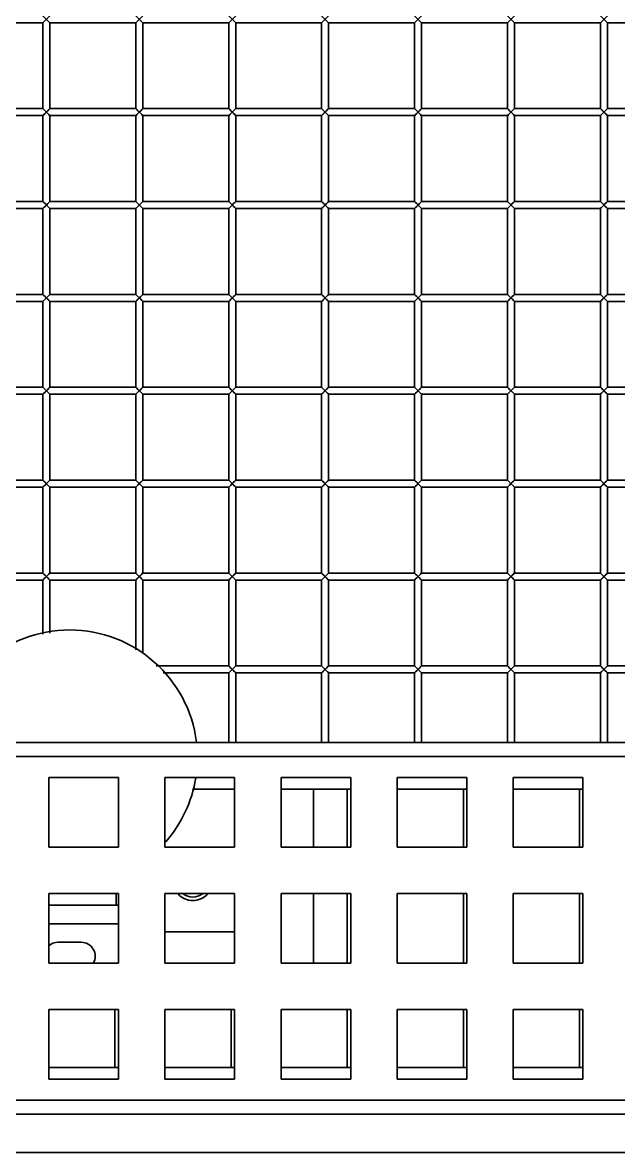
# Model space of a CAD drawing. Header units: millimetres. Extents: x 32496 to 166256, y 3504 to 23939.
# Drawn here: x 47282.4 to 47538.9, y 15283.3 to 15769.9 of the extents above; entities that cross this region are included whole.
import ezdxf

# ---------------------------------------------------------------- set-up
doc = ezdxf.new("R2010")
doc.units = ezdxf.units.MM
doc.layers.get('0').update_dxf_attribs({"lineweight": 35})

msp = doc.modelspace()

# ---------------------------------------------------------------- linework, layer by layer
at = {"linetype": 'Continuous'}
for p, q in [((47254.14, 15769.849), (47291.14, 15769.849)), ((47291.14, 15772.849), (47294.14, 15769.849)), ((47291.14, 15769.849), (47294.14, 15772.849)), ((47291.14, 15769.849), (47291.14, 15732.849)), ((47294.14, 15769.849), (47331.14, 15769.849)), ((47294.14, 15769.849), (47294.14, 15732.849)), ((47331.14, 15772.849), (47334.14, 15769.849)), ((47331.14, 15769.849), (47334.14, 15772.849)), ((47331.14, 15769.849), (47331.14, 15732.849)), ((47334.14, 15769.849), (47371.14, 15769.849)), ((47334.14, 15769.849), (47334.14, 15732.849)), ((47371.14, 15772.849), (47374.14, 15769.849)), ((47371.14, 15769.849), (47374.14, 15772.849)), ((47371.14, 15769.849), (47371.14, 15732.849)), ((47374.14, 15769.849), (47411.14, 15769.849)), ((47374.14, 15769.849), (47374.14, 15732.849)), ((47411.14, 15772.849), (47414.14, 15769.849)), ((47411.14, 15769.849), (47414.14, 15772.849)), ((47411.14, 15769.849), (47411.14, 15732.849)), ((47414.14, 15769.849), (47451.14, 15769.849)), ((47414.14, 15769.849), (47414.14, 15732.849)), ((47451.14, 15772.849), (47454.14, 15769.849)), ((47451.14, 15769.849), (47454.14, 15772.849)), ((47451.14, 15769.849), (47451.14, 15732.849)), ((47454.14, 15769.849), (47491.14, 15769.849)), ((47454.14, 15769.849), (47454.14, 15732.849)), ((47491.14, 15772.849), (47494.14, 15769.849)), ((47491.14, 15769.849), (47494.14, 15772.849)), ((47491.14, 15769.849), (47491.14, 15732.849)), ((47494.14, 15769.849), (47531.14, 15769.849)), ((47494.14, 15769.849), (47494.14, 15732.849)), ((47531.14, 15772.849), (47534.14, 15769.849)), ((47531.14, 15769.849), (47534.14, 15772.849)), ((47531.14, 15769.849), (47531.14, 15732.849)), ((47534.14, 15769.849), (47571.14, 15769.849)), ((47534.14, 15769.849), (47534.14, 15732.849)), ((47254.14, 15732.849), (47291.14, 15732.849)), ((47291.14, 15732.849), (47294.14, 15729.849)), ((47291.14, 15729.849), (47294.14, 15732.849)), ((47294.14, 15732.849), (47331.14, 15732.849)), ((47331.14, 15732.849), (47334.14, 15729.849)), ((47331.14, 15729.849), (47334.14, 15732.849)), ((47334.14, 15732.849), (47371.14, 15732.849)), ((47371.14, 15732.849), (47374.14, 15729.849)), ((47371.14, 15729.849), (47374.14, 15732.849)), ((47374.14, 15732.849), (47411.14, 15732.849)), ((47411.14, 15732.849), (47414.14, 15729.849)), ((47411.14, 15729.849), (47414.14, 15732.849)), ((47414.14, 15732.849), (47451.14, 15732.849)), ((47451.14, 15732.849), (47454.14, 15729.849)), ((47451.14, 15729.849), (47454.14, 15732.849)), ((47454.14, 15732.849), (47491.14, 15732.849)), ((47491.14, 15732.849), (47494.14, 15729.849)), ((47491.14, 15729.849), (47494.14, 15732.849)), ((47494.14, 15732.849), (47531.14, 15732.849)), ((47531.14, 15732.849), (47534.14, 15729.849)), ((47531.14, 15729.849), (47534.14, 15732.849)), ((47534.14, 15732.849), (47571.14, 15732.849)), ((47254.14, 15729.849), (47291.14, 15729.849)), ((47291.14, 15729.849), (47291.14, 15692.849)), ((47294.14, 15729.849), (47331.14, 15729.849)), ((47294.14, 15729.849), (47294.14, 15692.849)), ((47331.14, 15729.849), (47331.14, 15692.849)), ((47334.14, 15729.849), (47371.14, 15729.849)), ((47334.14, 15729.849), (47334.14, 15692.849)), ((47371.14, 15729.849), (47371.14, 15692.849)), ((47374.14, 15729.849), (47411.14, 15729.849)), ((47374.14, 15729.849), (47374.14, 15692.849)), ((47411.14, 15729.849), (47411.14, 15692.849)), ((47414.14, 15729.849), (47451.14, 15729.849)), ((47414.14, 15729.849), (47414.14, 15692.849)), ((47451.14, 15729.849), (47451.14, 15692.849)), ((47454.14, 15729.849), (47491.14, 15729.849)), ((47454.14, 15729.849), (47454.14, 15692.849)), ((47491.14, 15729.849), (47491.14, 15692.849)), ((47494.14, 15729.849), (47531.14, 15729.849)), ((47494.14, 15729.849), (47494.14, 15692.849)), ((47531.14, 15729.849), (47531.14, 15692.849)), ((47534.14, 15729.849), (47571.14, 15729.849)), ((47534.14, 15729.849), (47534.14, 15692.849)), ((47254.14, 15692.849), (47291.14, 15692.849)), ((47291.14, 15692.849), (47294.14, 15689.849)), ((47291.14, 15689.849), (47294.14, 15692.849)), ((47294.14, 15692.849), (47331.14, 15692.849)), ((47331.14, 15692.849), (47334.14, 15689.849)), ((47331.14, 15689.849), (47334.14, 15692.849)), ((47334.14, 15692.849), (47371.14, 15692.849)), ((47371.14, 15692.849), (47374.14, 15689.849)), ((47371.14, 15689.849), (47374.14, 15692.849)), ((47374.14, 15692.849), (47411.14, 15692.849)), ((47411.14, 15692.849), (47414.14, 15689.849)), ((47411.14, 15689.849), (47414.14, 15692.849)), ((47414.14, 15692.849), (47451.14, 15692.849)), ((47451.14, 15692.849), (47454.14, 15689.849)), ((47451.14, 15689.849), (47454.14, 15692.849)), ((47454.14, 15692.849), (47491.14, 15692.849)), ((47491.14, 15692.849), (47494.14, 15689.849)), ((47491.14, 15689.849), (47494.14, 15692.849)), ((47494.14, 15692.849), (47531.14, 15692.849)), ((47531.14, 15692.849), (47534.14, 15689.849)), ((47531.14, 15689.849), (47534.14, 15692.849)), ((47534.14, 15692.849), (47571.14, 15692.849)), ((47254.14, 15689.849), (47291.14, 15689.849)), ((47291.14, 15689.849), (47291.14, 15652.849)), ((47294.14, 15689.849), (47331.14, 15689.849)), ((47294.14, 15689.849), (47294.14, 15652.849)), ((47331.14, 15689.849), (47331.14, 15652.849)), ((47334.14, 15689.849), (47371.14, 15689.849)), ((47334.14, 15689.849), (47334.14, 15652.849)), ((47371.14, 15689.849), (47371.14, 15652.849)), ((47374.14, 15689.849), (47411.14, 15689.849)), ((47374.14, 15689.849), (47374.14, 15652.849)), ((47411.14, 15689.849), (47411.14, 15652.849)), ((47414.14, 15689.849), (47451.14, 15689.849)), ((47414.14, 15689.849), (47414.14, 15652.849)), ((47451.14, 15689.849), (47451.14, 15652.849)), ((47454.14, 15689.849), (47491.14, 15689.849)), ((47454.14, 15689.849), (47454.14, 15652.849)), ((47491.14, 15689.849), (47491.14, 15652.849)), ((47494.14, 15689.849), (47531.14, 15689.849)), ((47494.14, 15689.849), (47494.14, 15652.849)), ((47531.14, 15689.849), (47531.14, 15652.849)), ((47534.14, 15689.849), (47571.14, 15689.849)), ((47534.14, 15689.849), (47534.14, 15652.849)), ((47254.14, 15652.849), (47291.14, 15652.849)), ((47291.14, 15652.849), (47294.14, 15649.849)), ((47291.14, 15649.849), (47294.14, 15652.849)), ((47294.14, 15652.849), (47331.14, 15652.849)), ((47331.14, 15652.849), (47334.14, 15649.849)), ((47331.14, 15649.849), (47334.14, 15652.849)), ((47334.14, 15652.849), (47371.14, 15652.849)), ((47371.14, 15652.849), (47374.14, 15649.849)), ((47371.14, 15649.849), (47374.14, 15652.849)), ((47374.14, 15652.849), (47411.14, 15652.849)), ((47411.14, 15652.849), (47414.14, 15649.849)), ((47411.14, 15649.849), (47414.14, 15652.849)), ((47414.14, 15652.849), (47451.14, 15652.849)), ((47451.14, 15652.849), (47454.14, 15649.849)), ((47451.14, 15649.849), (47454.14, 15652.849)), ((47454.14, 15652.849), (47491.14, 15652.849)), ((47491.14, 15652.849), (47494.14, 15649.849)), ((47491.14, 15649.849), (47494.14, 15652.849)), ((47494.14, 15652.849), (47531.14, 15652.849)), ((47531.14, 15652.849), (47534.14, 15649.849)), ((47531.14, 15649.849), (47534.14, 15652.849)), ((47534.14, 15652.849), (47571.14, 15652.849)), ((47254.14, 15649.849), (47291.14, 15649.849)), ((47291.14, 15649.849), (47291.14, 15612.849)), ((47294.14, 15649.849), (47331.14, 15649.849)), ((47294.14, 15649.849), (47294.14, 15612.849)), ((47331.14, 15649.849), (47331.14, 15612.849)), ((47334.14, 15649.849), (47371.14, 15649.849)), ((47334.14, 15649.849), (47334.14, 15612.849)), ((47371.14, 15649.849), (47371.14, 15612.849)), ((47374.14, 15649.849), (47411.14, 15649.849)), ((47374.14, 15649.849), (47374.14, 15612.849)), ((47411.14, 15649.849), (47411.14, 15612.849)), ((47414.14, 15649.849), (47451.14, 15649.849)), ((47414.14, 15649.849), (47414.14, 15612.849)), ((47451.14, 15649.849), (47451.14, 15612.849)), ((47454.14, 15649.849), (47491.14, 15649.849)), ((47454.14, 15649.849), (47454.14, 15612.849)), ((47491.14, 15649.849), (47491.14, 15612.849)), ((47494.14, 15649.849), (47531.14, 15649.849)), ((47494.14, 15649.849), (47494.14, 15612.849)), ((47531.14, 15649.849), (47531.14, 15612.849)), ((47534.14, 15649.849), (47571.14, 15649.849)), ((47534.14, 15649.849), (47534.14, 15612.849)), ((47254.14, 15612.849), (47291.14, 15612.849)), ((47254.14, 15609.849), (47291.14, 15609.849)), ((47291.14, 15612.849), (47294.14, 15609.849)), ((47291.14, 15609.849), (47294.14, 15612.849)), ((47291.14, 15609.849), (47291.14, 15572.849)), ((47294.14, 15612.849), (47331.14, 15612.849)), ((47294.14, 15609.849), (47331.14, 15609.849)), ((47294.14, 15609.849), (47294.14, 15572.849)), ((47331.14, 15612.849), (47334.14, 15609.849)), ((47331.14, 15609.849), (47334.14, 15612.849)), ((47331.14, 15609.849), (47331.14, 15572.849)), ((47334.14, 15612.849), (47371.14, 15612.849)), ((47334.14, 15609.849), (47371.14, 15609.849)), ((47334.14, 15609.849), (47334.14, 15572.849)), ((47371.14, 15612.849), (47374.14, 15609.849)), ((47371.14, 15609.849), (47374.14, 15612.849)), ((47371.14, 15609.849), (47371.14, 15572.849)), ((47374.14, 15612.849), (47411.14, 15612.849)), ((47374.14, 15609.849), (47411.14, 15609.849)), ((47374.14, 15609.849), (47374.14, 15572.849)), ((47411.14, 15612.849), (47414.14, 15609.849)), ((47411.14, 15609.849), (47414.14, 15612.849)), ((47411.14, 15609.849), (47411.14, 15572.849)), ((47414.14, 15612.849), (47451.14, 15612.849)), ((47414.14, 15609.849), (47451.14, 15609.849)), ((47414.14, 15609.849), (47414.14, 15572.849)), ((47451.14, 15612.849), (47454.14, 15609.849)), ((47451.14, 15609.849), (47454.14, 15612.849)), ((47451.14, 15609.849), (47451.14, 15572.849)), ((47454.14, 15612.849), (47491.14, 15612.849)), ((47454.14, 15609.849), (47491.14, 15609.849)), ((47454.14, 15609.849), (47454.14, 15572.849)), ((47491.14, 15612.849), (47494.14, 15609.849)), ((47491.14, 15609.849), (47494.14, 15612.849)), ((47491.14, 15609.849), (47491.14, 15572.849)), ((47494.14, 15612.849), (47531.14, 15612.849)), ((47494.14, 15609.849), (47531.14, 15609.849)), ((47494.14, 15609.849), (47494.14, 15572.849)), ((47531.14, 15612.849), (47534.14, 15609.849)), ((47531.14, 15609.849), (47534.14, 15612.849)), ((47531.14, 15609.849), (47531.14, 15572.849)), ((47534.14, 15612.849), (47571.14, 15612.849)), ((47534.14, 15609.849), (47571.14, 15609.849)), ((47534.14, 15609.849), (47534.14, 15572.849)), ((47254.14, 15572.849), (47291.14, 15572.849)), ((47254.14, 15569.849), (47291.14, 15569.849)), ((47291.14, 15572.849), (47294.14, 15569.849)), ((47291.14, 15569.849), (47294.14, 15572.849)), ((47291.14, 15569.849), (47291.14, 15532.849)), ((47294.14, 15572.849), (47331.14, 15572.849)), ((47294.14, 15569.849), (47331.14, 15569.849)), ((47294.14, 15569.849), (47294.14, 15532.849)), ((47331.14, 15572.849), (47334.14, 15569.849)), ((47331.14, 15569.849), (47334.14, 15572.849)), ((47331.14, 15569.849), (47331.14, 15532.849)), ((47334.14, 15572.849), (47371.14, 15572.849)), ((47334.14, 15569.849), (47371.14, 15569.849)), ((47334.14, 15569.849), (47334.14, 15532.849)), ((47371.14, 15572.849), (47374.14, 15569.849)), ((47371.14, 15569.849), (47374.14, 15572.849)), ((47371.14, 15569.849), (47371.14, 15532.849)), ((47374.14, 15572.849), (47411.14, 15572.849)), ((47374.14, 15569.849), (47411.14, 15569.849)), ((47374.14, 15569.849), (47374.14, 15532.849)), ((47411.14, 15572.849), (47414.14, 15569.849)), ((47411.14, 15569.849), (47414.14, 15572.849)), ((47411.14, 15569.849), (47411.14, 15532.849)), ((47414.14, 15572.849), (47451.14, 15572.849)), ((47414.14, 15569.849), (47451.14, 15569.849)), ((47414.14, 15569.849), (47414.14, 15532.849)), ((47451.14, 15572.849), (47454.14, 15569.849)), ((47451.14, 15569.849), (47454.14, 15572.849)), ((47451.14, 15569.849), (47451.14, 15532.849)), ((47454.14, 15572.849), (47491.14, 15572.849)), ((47454.14, 15569.849), (47491.14, 15569.849)), ((47454.14, 15569.849), (47454.14, 15532.849)), ((47491.14, 15572.849), (47494.14, 15569.849)), ((47491.14, 15569.849), (47494.14, 15572.849)), ((47491.14, 15569.849), (47491.14, 15532.849)), ((47494.14, 15572.849), (47531.14, 15572.849)), ((47494.14, 15569.849), (47531.14, 15569.849)), ((47494.14, 15569.849), (47494.14, 15532.849)), ((47531.14, 15572.849), (47534.14, 15569.849)), ((47531.14, 15569.849), (47534.14, 15572.849)), ((47531.14, 15569.849), (47531.14, 15532.849)), ((47534.14, 15572.849), (47571.14, 15572.849)), ((47534.14, 15569.849), (47571.14, 15569.849)), ((47534.14, 15569.849), (47534.14, 15532.849)), ((47254.14, 15532.849), (47291.14, 15532.849)), ((47291.14, 15532.849), (47294.14, 15529.849)), ((47291.14, 15529.849), (47294.14, 15532.849)), ((47294.14, 15532.849), (47331.14, 15532.849)), ((47331.14, 15532.849), (47334.14, 15529.849)), ((47331.14, 15529.849), (47334.14, 15532.849)), ((47334.14, 15532.849), (47371.14, 15532.849)), ((47371.14, 15532.849), (47374.14, 15529.849)), ((47371.14, 15529.849), (47374.14, 15532.849)), ((47374.14, 15532.849), (47411.14, 15532.849)), ((47411.14, 15532.849), (47414.14, 15529.849)), ((47411.14, 15529.849), (47414.14, 15532.849)), ((47414.14, 15532.849), (47451.14, 15532.849)), ((47451.14, 15532.849), (47454.14, 15529.849)), ((47451.14, 15529.849), (47454.14, 15532.849)), ((47454.14, 15532.849), (47491.14, 15532.849)), ((47491.14, 15532.849), (47494.14, 15529.849)), ((47491.14, 15529.849), (47494.14, 15532.849)), ((47494.14, 15532.849), (47531.14, 15532.849)), ((47531.14, 15532.849), (47534.14, 15529.849)), ((47531.14, 15529.849), (47534.14, 15532.849)), ((47534.14, 15532.849), (47571.14, 15532.849)), ((47254.14, 15529.849), (47291.14, 15529.849)), ((47291.14, 15529.849), (47291.14, 15506.509)), ((47294.14, 15529.849), (47331.14, 15529.849)), ((47294.14, 15529.849), (47294.14, 15507.006)), ((47331.14, 15529.849), (47331.14, 15499.832)), ((47334.14, 15529.849), (47371.14, 15529.849)), ((47334.14, 15529.849), (47334.14, 15498.333)), ((47371.14, 15529.849), (47371.14, 15492.849)), ((47374.14, 15529.849), (47411.14, 15529.849)), ((47374.14, 15529.849), (47374.14, 15492.849)), ((47411.14, 15529.849), (47411.14, 15492.849)), ((47414.14, 15529.849), (47451.14, 15529.849)), ((47414.14, 15529.849), (47414.14, 15492.849)), ((47451.14, 15529.849), (47451.14, 15492.849)), ((47454.14, 15529.849), (47491.14, 15529.849)), ((47454.14, 15529.849), (47454.14, 15492.849)), ((47491.14, 15529.849), (47491.14, 15492.849)), ((47494.14, 15529.849), (47531.14, 15529.849)), ((47494.14, 15529.849), (47494.14, 15492.849)), ((47531.14, 15529.849), (47531.14, 15492.849)), ((47534.14, 15529.849), (47571.14, 15529.849)), ((47534.14, 15529.849), (47534.14, 15492.849)), ((47339.927, 15492.849), (47371.14, 15492.849)), ((47371.14, 15492.849), (47374.14, 15489.849)), ((47371.14, 15489.849), (47374.14, 15492.849)), ((47374.14, 15492.849), (47411.14, 15492.849)), ((47411.14, 15492.849), (47414.14, 15489.849)), ((47411.14, 15489.849), (47414.14, 15492.849)), ((47414.14, 15492.849), (47451.14, 15492.849)), ((47451.14, 15492.849), (47454.14, 15489.849)), ((47451.14, 15489.849), (47454.14, 15492.849)), ((47454.14, 15492.849), (47491.14, 15492.849)), ((47491.14, 15492.849), (47494.14, 15489.849)), ((47491.14, 15489.849), (47494.14, 15492.849)), ((47494.14, 15492.849), (47531.14, 15492.849)), ((47531.14, 15492.849), (47534.14, 15489.849)), ((47531.14, 15489.849), (47534.14, 15492.849)), ((47534.14, 15492.849), (47571.14, 15492.849)), ((47342.961, 15489.849), (47371.14, 15489.849)), ((47371.14, 15489.849), (47371.14, 15459.849)), ((47374.14, 15489.849), (47411.14, 15489.849)), ((47374.14, 15489.849), (47374.14, 15459.849)), ((47411.14, 15489.849), (47411.14, 15459.849)), ((47414.14, 15489.849), (47451.14, 15489.849)), ((47414.14, 15489.849), (47414.14, 15459.849)), ((47451.14, 15489.849), (47451.14, 15459.849)), ((47454.14, 15489.849), (47491.14, 15489.849)), ((47454.14, 15489.849), (47454.14, 15459.849)), ((47491.14, 15489.849), (47491.14, 15459.849)), ((47494.14, 15489.849), (47531.14, 15489.849)), ((47494.14, 15489.849), (47494.14, 15459.849)), ((47531.14, 15489.849), (47531.14, 15459.849)), ((47534.14, 15489.849), (47571.14, 15489.849)), ((47534.14, 15489.849), (47534.14, 15459.849)), ((47655.14, 15459.849), (47029.14, 15459.849)), ((47029.14, 15453.849), (47655.14, 15453.849)), ((47293.64, 15444.849), (47323.64, 15444.849)), ((47293.64, 15414.849), (47293.64, 15444.849)), ((47323.64, 15444.849), (47323.64, 15414.849)), ((47343.64, 15444.849), (47373.64, 15444.849)), ((47343.64, 15414.849), (47343.64, 15444.849)), ((47373.64, 15444.849), (47373.64, 15414.849)), ((47393.64, 15444.849), (47423.64, 15444.849)), ((47393.64, 15414.849), (47393.64, 15444.849)), ((47423.64, 15444.849), (47423.64, 15414.849)), ((47443.64, 15444.849), (47473.64, 15444.849)), ((47443.64, 15414.849), (47443.64, 15444.849)), ((47473.64, 15444.849), (47473.64, 15414.849)), ((47493.64, 15444.849), (47523.64, 15444.849)), ((47493.64, 15414.849), (47493.64, 15444.849)), ((47523.64, 15444.849), (47523.64, 15414.849)), ((47373.64, 15439.849), (47355.482, 15439.849)), ((47423.64, 15439.849), (47393.64, 15439.849)), ((47407.64, 15439.849), (47407.64, 15414.849)), ((47422.14, 15439.849), (47422.14, 15414.849)), ((47473.64, 15439.849), (47443.64, 15439.849)), ((47472.14, 15439.849), (47472.14, 15414.849)), ((47523.64, 15439.849), (47493.64, 15439.849)), ((47522.14, 15439.849), (47522.14, 15414.849)), ((47323.64, 15414.849), (47293.64, 15414.849)), ((47373.64, 15414.849), (47343.64, 15414.849)), ((47423.64, 15414.849), (47393.64, 15414.849)), ((47473.64, 15414.849), (47443.64, 15414.849)), ((47523.64, 15414.849), (47493.64, 15414.849)), ((47293.64, 15394.849), (47323.64, 15394.849)), ((47293.64, 15364.849), (47293.64, 15394.849)), ((47322.64, 15389.849), (47322.64, 15394.849)), ((47323.64, 15394.849), (47323.64, 15364.849)), ((47343.64, 15394.849), (47373.64, 15394.849)), ((47343.64, 15364.849), (47343.64, 15394.849)), ((47373.64, 15394.849), (47373.64, 15364.849)), ((47393.64, 15394.849), (47423.64, 15394.849)), ((47393.64, 15364.849), (47393.64, 15394.849)), ((47407.64, 15394.849), (47407.64, 15364.849)), ((47422.14, 15394.849), (47422.14, 15364.849)), ((47423.64, 15394.849), (47423.64, 15364.849)), ((47443.64, 15394.849), (47473.64, 15394.849)), ((47443.64, 15364.849), (47443.64, 15394.849)), ((47472.14, 15394.849), (47472.14, 15364.849)), ((47473.64, 15394.849), (47473.64, 15364.849)), ((47493.64, 15394.849), (47523.64, 15394.849)), ((47493.64, 15364.849), (47493.64, 15394.849)), ((47522.14, 15394.849), (47522.14, 15364.849)), ((47523.64, 15394.849), (47523.64, 15364.849)), ((47293.64, 15389.849), (47323.64, 15389.849)), ((47323.64, 15381.849), (47293.64, 15381.849)), ((47343.64, 15378.349), (47373.64, 15378.349)), ((47307.64, 15373.849), (47297.64, 15373.849)), ((47323.64, 15364.849), (47293.64, 15364.849)), ((47373.64, 15364.849), (47343.64, 15364.849)), ((47423.64, 15364.849), (47393.64, 15364.849)), ((47473.64, 15364.849), (47443.64, 15364.849)), ((47523.64, 15364.849), (47493.64, 15364.849)), ((47293.64, 15344.849), (47323.64, 15344.849)), ((47293.64, 15314.849), (47293.64, 15344.849)), ((47322.14, 15344.849), (47322.14, 15319.849)), ((47323.64, 15344.849), (47323.64, 15314.849)), ((47343.64, 15344.849), (47373.64, 15344.849)), ((47343.64, 15314.849), (47343.64, 15344.849)), ((47372.14, 15344.849), (47372.14, 15319.849)), ((47373.64, 15344.849), (47373.64, 15314.849)), ((47393.64, 15344.849), (47423.64, 15344.849)), ((47393.64, 15314.849), (47393.64, 15344.849)), ((47422.14, 15344.849), (47422.14, 15319.849)), ((47423.64, 15344.849), (47423.64, 15314.849)), ((47443.64, 15344.849), (47473.64, 15344.849)), ((47443.64, 15314.849), (47443.64, 15344.849)), ((47472.14, 15344.849), (47472.14, 15319.849)), ((47473.64, 15344.849), (47473.64, 15314.849)), ((47493.64, 15344.849), (47523.64, 15344.849)), ((47493.64, 15314.849), (47493.64, 15344.849)), ((47522.14, 15344.849), (47522.14, 15319.849)), ((47523.64, 15344.849), (47523.64, 15314.849)), ((47293.64, 15319.849), (47323.64, 15319.849)), ((47343.64, 15319.849), (47373.64, 15319.849)), ((47393.64, 15319.849), (47423.64, 15319.849)), ((47443.64, 15319.849), (47473.64, 15319.849)), ((47493.64, 15319.849), (47523.64, 15319.849)), ((47323.64, 15314.849), (47293.64, 15314.849)), ((47373.64, 15314.849), (47343.64, 15314.849)), ((47423.64, 15314.849), (47393.64, 15314.849)), ((47473.64, 15314.849), (47443.64, 15314.849)), ((47523.64, 15314.849), (47493.64, 15314.849)), ((47655.14, 15305.849), (47034.14, 15305.849)), ((47029.14, 15299.849), (47655.14, 15299.849)), ((47751.64, 15283.349), (47027.335, 15283.349))]:
    msp.add_line(p, q, dxfattribs=at)
for points in [[(47291.14, 15732.849), (47291.57, 15732.418), (47292.06, 15731.929), (47293.229, 15730.759)], [(47292.64, 15731.349), (47292.049, 15730.758), (47291.579, 15730.288), (47291.254, 15729.963)], [(47292.64, 15731.349), (47293.227, 15731.936), (47293.702, 15732.411), (47294.025, 15732.734)], [(47294.024, 15729.965), (47293.701, 15730.287), (47293.229, 15730.759)], [(47331.14, 15732.849), (47331.57, 15732.418), (47332.06, 15731.929), (47333.229, 15730.759)], [(47332.64, 15731.349), (47332.049, 15730.758), (47331.579, 15730.288), (47331.254, 15729.963)], [(47332.64, 15731.349), (47333.227, 15731.936), (47333.702, 15732.411), (47334.025, 15732.734)], [(47334.024, 15729.965), (47333.701, 15730.287), (47333.229, 15730.759)], [(47371.14, 15732.849), (47371.57, 15732.418), (47372.06, 15731.929), (47373.229, 15730.759)], [(47372.64, 15731.349), (47372.049, 15730.758), (47371.579, 15730.288), (47371.254, 15729.963)], [(47372.64, 15731.349), (47373.227, 15731.936), (47373.702, 15732.411), (47374.025, 15732.734)], [(47374.024, 15729.965), (47373.701, 15730.287), (47373.229, 15730.759)], [(47411.14, 15732.849), (47411.57, 15732.418), (47412.06, 15731.929), (47413.229, 15730.759)], [(47412.64, 15731.349), (47412.049, 15730.758), (47411.579, 15730.288), (47411.254, 15729.963)], [(47412.64, 15731.349), (47413.227, 15731.936), (47413.702, 15732.411), (47414.025, 15732.734)], [(47414.024, 15729.965), (47413.701, 15730.287), (47413.229, 15730.759)], [(47451.14, 15732.849), (47451.57, 15732.418), (47452.06, 15731.929), (47453.229, 15730.759)], [(47452.64, 15731.349), (47452.049, 15730.758), (47451.579, 15730.288), (47451.254, 15729.963)], [(47452.64, 15731.349), (47453.227, 15731.936), (47453.702, 15732.411), (47454.025, 15732.734)], [(47454.024, 15729.965), (47453.701, 15730.287), (47453.229, 15730.759)], [(47491.14, 15732.849), (47491.57, 15732.418), (47492.06, 15731.929), (47493.229, 15730.759)], [(47492.64, 15731.349), (47492.049, 15730.758), (47491.579, 15730.288), (47491.254, 15729.963)], [(47492.64, 15731.349), (47493.227, 15731.936), (47493.702, 15732.411), (47494.025, 15732.734)], [(47494.024, 15729.965), (47493.701, 15730.287), (47493.229, 15730.759)], [(47531.14, 15732.849), (47531.57, 15732.418), (47532.06, 15731.929), (47533.229, 15730.759)], [(47532.64, 15731.349), (47532.049, 15730.758), (47531.579, 15730.288), (47531.254, 15729.963)], [(47532.64, 15731.349), (47533.227, 15731.936), (47533.702, 15732.411), (47534.025, 15732.734)], [(47534.024, 15729.965), (47533.701, 15730.287), (47533.229, 15730.759)], [(47291.14, 15692.849), (47291.57, 15692.418), (47292.06, 15691.929), (47293.229, 15690.759)], [(47292.64, 15691.349), (47293.227, 15691.936), (47293.702, 15692.411), (47294.025, 15692.734)], [(47331.14, 15692.849), (47331.57, 15692.418), (47332.06, 15691.929), (47333.229, 15690.759)], [(47332.64, 15691.349), (47333.227, 15691.936), (47333.702, 15692.411), (47334.025, 15692.734)], [(47371.14, 15692.849), (47371.57, 15692.418), (47372.06, 15691.929), (47373.229, 15690.759)], [(47372.64, 15691.349), (47373.227, 15691.936), (47373.702, 15692.411), (47374.025, 15692.734)], [(47411.14, 15692.849), (47411.57, 15692.418), (47412.06, 15691.929), (47413.229, 15690.759)], [(47412.64, 15691.349), (47413.227, 15691.936), (47413.702, 15692.411), (47414.025, 15692.734)], [(47451.14, 15692.849), (47451.57, 15692.418), (47452.06, 15691.929), (47453.229, 15690.759)], [(47452.64, 15691.349), (47453.227, 15691.936), (47453.702, 15692.411), (47454.025, 15692.734)], [(47491.14, 15692.849), (47491.57, 15692.418), (47492.06, 15691.929), (47493.229, 15690.759)], [(47492.64, 15691.349), (47493.227, 15691.936), (47493.702, 15692.411), (47494.025, 15692.734)], [(47531.14, 15692.849), (47531.57, 15692.418), (47532.06, 15691.929), (47533.229, 15690.759)], [(47532.64, 15691.349), (47533.227, 15691.936), (47533.702, 15692.411), (47534.025, 15692.734)], [(47292.64, 15691.349), (47292.049, 15690.758), (47291.579, 15690.288), (47291.254, 15689.963)], [(47294.024, 15689.965), (47293.701, 15690.287), (47293.229, 15690.759)], [(47332.64, 15691.349), (47332.049, 15690.758), (47331.579, 15690.288), (47331.254, 15689.963)], [(47334.024, 15689.965), (47333.701, 15690.287), (47333.229, 15690.759)], [(47372.64, 15691.349), (47372.049, 15690.758), (47371.579, 15690.288), (47371.254, 15689.963)], [(47374.024, 15689.965), (47373.701, 15690.287), (47373.229, 15690.759)], [(47412.64, 15691.349), (47412.049, 15690.758), (47411.579, 15690.288), (47411.254, 15689.963)], [(47414.024, 15689.965), (47413.701, 15690.287), (47413.229, 15690.759)], [(47452.64, 15691.349), (47452.049, 15690.758), (47451.579, 15690.288), (47451.254, 15689.963)], [(47454.024, 15689.965), (47453.701, 15690.287), (47453.229, 15690.759)], [(47492.64, 15691.349), (47492.049, 15690.758), (47491.579, 15690.288), (47491.254, 15689.963)], [(47494.024, 15689.965), (47493.701, 15690.287), (47493.229, 15690.759)], [(47532.64, 15691.349), (47532.049, 15690.758), (47531.579, 15690.288), (47531.254, 15689.963)], [(47534.024, 15689.965), (47533.701, 15690.287), (47533.229, 15690.759)], [(47291.14, 15652.849), (47291.57, 15652.418), (47292.06, 15651.929), (47293.229, 15650.759)], [(47292.64, 15651.349), (47293.227, 15651.936), (47293.702, 15652.411), (47294.025, 15652.734)], [(47331.14, 15652.849), (47331.57, 15652.418), (47332.06, 15651.929), (47333.229, 15650.759)], [(47332.64, 15651.349), (47333.227, 15651.936), (47333.702, 15652.411), (47334.025, 15652.734)], [(47371.14, 15652.849), (47371.57, 15652.418), (47372.06, 15651.929), (47373.229, 15650.759)], [(47372.64, 15651.349), (47373.227, 15651.936), (47373.702, 15652.411), (47374.025, 15652.734)], [(47411.14, 15652.849), (47411.57, 15652.418), (47412.06, 15651.929), (47413.229, 15650.759)], [(47412.64, 15651.349), (47413.227, 15651.936), (47413.702, 15652.411), (47414.025, 15652.734)], [(47451.14, 15652.849), (47451.57, 15652.418), (47452.06, 15651.929), (47453.229, 15650.759)], [(47452.64, 15651.349), (47453.227, 15651.936), (47453.702, 15652.411), (47454.025, 15652.734)], [(47491.14, 15652.849), (47491.57, 15652.418), (47492.06, 15651.929), (47493.229, 15650.759)], [(47492.64, 15651.349), (47493.227, 15651.936), (47493.702, 15652.411), (47494.025, 15652.734)], [(47531.14, 15652.849), (47531.57, 15652.418), (47532.06, 15651.929), (47533.229, 15650.759)], [(47532.64, 15651.349), (47533.227, 15651.936), (47533.702, 15652.411), (47534.025, 15652.734)], [(47292.64, 15651.349), (47292.049, 15650.758), (47291.579, 15650.288), (47291.254, 15649.963)], [(47294.024, 15649.965), (47293.701, 15650.287), (47293.229, 15650.759)], [(47332.64, 15651.349), (47332.049, 15650.758), (47331.579, 15650.288), (47331.254, 15649.963)], [(47334.024, 15649.965), (47333.701, 15650.287), (47333.229, 15650.759)], [(47372.64, 15651.349), (47372.049, 15650.758), (47371.579, 15650.288), (47371.254, 15649.963)], [(47374.024, 15649.965), (47373.701, 15650.287), (47373.229, 15650.759)], [(47412.64, 15651.349), (47412.049, 15650.758), (47411.579, 15650.288), (47411.254, 15649.963)], [(47414.024, 15649.965), (47413.701, 15650.287), (47413.229, 15650.759)], [(47452.64, 15651.349), (47452.049, 15650.758), (47451.579, 15650.288), (47451.254, 15649.963)], [(47454.024, 15649.965), (47453.701, 15650.287), (47453.229, 15650.759)], [(47492.64, 15651.349), (47492.049, 15650.758), (47491.579, 15650.288), (47491.254, 15649.963)], [(47494.024, 15649.965), (47493.701, 15650.287), (47493.229, 15650.759)], [(47532.64, 15651.349), (47532.049, 15650.758), (47531.579, 15650.288), (47531.254, 15649.963)], [(47534.024, 15649.965), (47533.701, 15650.287), (47533.229, 15650.759)], [(47291.14, 15612.849), (47291.57, 15612.418), (47292.06, 15611.929), (47293.229, 15610.759)], [(47292.64, 15611.349), (47292.049, 15610.758), (47291.579, 15610.288), (47291.254, 15609.963)], [(47292.64, 15611.349), (47293.227, 15611.936), (47293.702, 15612.411), (47294.025, 15612.734)], [(47294.024, 15609.965), (47293.701, 15610.287), (47293.229, 15610.759)], [(47331.14, 15612.849), (47331.57, 15612.418), (47332.06, 15611.929), (47333.229, 15610.759)], [(47332.64, 15611.349), (47332.049, 15610.758), (47331.579, 15610.288), (47331.254, 15609.963)], [(47332.64, 15611.349), (47333.227, 15611.936), (47333.702, 15612.411), (47334.025, 15612.734)], [(47334.024, 15609.965), (47333.701, 15610.287), (47333.229, 15610.759)], [(47371.14, 15612.849), (47371.57, 15612.418), (47372.06, 15611.929), (47373.229, 15610.759)], [(47372.64, 15611.349), (47372.049, 15610.758), (47371.579, 15610.288), (47371.254, 15609.963)], [(47372.64, 15611.349), (47373.227, 15611.936), (47373.702, 15612.411), (47374.025, 15612.734)], [(47374.024, 15609.965), (47373.701, 15610.287), (47373.229, 15610.759)], [(47411.14, 15612.849), (47411.57, 15612.418), (47412.06, 15611.929), (47413.229, 15610.759)], [(47412.64, 15611.349), (47412.049, 15610.758), (47411.579, 15610.288), (47411.254, 15609.963)], [(47412.64, 15611.349), (47413.227, 15611.936), (47413.702, 15612.411), (47414.025, 15612.734)], [(47414.024, 15609.965), (47413.701, 15610.287), (47413.229, 15610.759)], [(47451.14, 15612.849), (47451.57, 15612.418), (47452.06, 15611.929), (47453.229, 15610.759)], [(47452.64, 15611.349), (47452.049, 15610.758), (47451.579, 15610.288), (47451.254, 15609.963)], [(47452.64, 15611.349), (47453.227, 15611.936), (47453.702, 15612.411), (47454.025, 15612.734)], [(47454.024, 15609.965), (47453.701, 15610.287), (47453.229, 15610.759)], [(47491.14, 15612.849), (47491.57, 15612.418), (47492.06, 15611.929), (47493.229, 15610.759)], [(47492.64, 15611.349), (47492.049, 15610.758), (47491.579, 15610.288), (47491.254, 15609.963)], [(47492.64, 15611.349), (47493.227, 15611.936), (47493.702, 15612.411), (47494.025, 15612.734)], [(47494.024, 15609.965), (47493.701, 15610.287), (47493.229, 15610.759)], [(47531.14, 15612.849), (47531.57, 15612.418), (47532.06, 15611.929), (47533.229, 15610.759)], [(47532.64, 15611.349), (47532.049, 15610.758), (47531.579, 15610.288), (47531.254, 15609.963)], [(47532.64, 15611.349), (47533.227, 15611.936), (47533.702, 15612.411), (47534.025, 15612.734)], [(47534.024, 15609.965), (47533.701, 15610.287), (47533.229, 15610.759)], [(47291.14, 15572.849), (47291.57, 15572.418), (47292.06, 15571.929), (47293.229, 15570.759)], [(47292.64, 15571.349), (47292.049, 15570.758), (47291.579, 15570.288), (47291.254, 15569.963)], [(47292.64, 15571.349), (47293.227, 15571.936), (47293.702, 15572.411), (47294.025, 15572.734)], [(47294.024, 15569.965), (47293.701, 15570.287), (47293.229, 15570.759)], [(47331.14, 15572.849), (47331.57, 15572.418), (47332.06, 15571.929), (47333.229, 15570.759)], [(47332.64, 15571.349), (47332.049, 15570.758), (47331.579, 15570.288), (47331.254, 15569.963)], [(47332.64, 15571.349), (47333.227, 15571.936), (47333.702, 15572.411), (47334.025, 15572.734)], [(47334.024, 15569.965), (47333.701, 15570.287), (47333.229, 15570.759)], [(47371.14, 15572.849), (47371.57, 15572.418), (47372.06, 15571.929), (47373.229, 15570.759)], [(47372.64, 15571.349), (47372.049, 15570.758), (47371.579, 15570.288), (47371.254, 15569.963)], [(47372.64, 15571.349), (47373.227, 15571.936), (47373.702, 15572.411), (47374.025, 15572.734)], [(47374.024, 15569.965), (47373.701, 15570.287), (47373.229, 15570.759)], [(47411.14, 15572.849), (47411.57, 15572.418), (47412.06, 15571.929), (47413.229, 15570.759)], [(47412.64, 15571.349), (47412.049, 15570.758), (47411.579, 15570.288), (47411.254, 15569.963)], [(47412.64, 15571.349), (47413.227, 15571.936), (47413.702, 15572.411), (47414.025, 15572.734)], [(47414.024, 15569.965), (47413.701, 15570.287), (47413.229, 15570.759)], [(47451.14, 15572.849), (47451.57, 15572.418), (47452.06, 15571.929), (47453.229, 15570.759)], [(47452.64, 15571.349), (47452.049, 15570.758), (47451.579, 15570.288), (47451.254, 15569.963)], [(47452.64, 15571.349), (47453.227, 15571.936), (47453.702, 15572.411), (47454.025, 15572.734)], [(47454.024, 15569.965), (47453.701, 15570.287), (47453.229, 15570.759)], [(47491.14, 15572.849), (47491.57, 15572.418), (47492.06, 15571.929), (47493.229, 15570.759)], [(47492.64, 15571.349), (47492.049, 15570.758), (47491.579, 15570.288), (47491.254, 15569.963)], [(47492.64, 15571.349), (47493.227, 15571.936), (47493.702, 15572.411), (47494.025, 15572.734)], [(47494.024, 15569.965), (47493.701, 15570.287), (47493.229, 15570.759)], [(47531.14, 15572.849), (47531.57, 15572.418), (47532.06, 15571.929), (47533.229, 15570.759)], [(47532.64, 15571.349), (47532.049, 15570.758), (47531.579, 15570.288), (47531.254, 15569.963)], [(47532.64, 15571.349), (47533.227, 15571.936), (47533.702, 15572.411), (47534.025, 15572.734)], [(47534.024, 15569.965), (47533.701, 15570.287), (47533.229, 15570.759)], [(47291.14, 15532.849), (47291.57, 15532.418), (47292.06, 15531.929), (47293.229, 15530.759)], [(47292.64, 15531.349), (47292.049, 15530.758), (47291.579, 15530.288), (47291.254, 15529.963)], [(47292.64, 15531.349), (47293.227, 15531.936), (47293.702, 15532.411), (47294.025, 15532.734)], [(47331.14, 15532.849), (47331.57, 15532.418), (47332.06, 15531.929), (47333.229, 15530.759)], [(47332.64, 15531.349), (47332.049, 15530.758), (47331.579, 15530.288), (47331.254, 15529.963)], [(47332.64, 15531.349), (47333.227, 15531.936), (47333.702, 15532.411), (47334.025, 15532.734)], [(47371.14, 15532.849), (47371.57, 15532.418), (47372.06, 15531.929), (47373.229, 15530.759)], [(47372.64, 15531.349), (47372.049, 15530.758), (47371.579, 15530.288), (47371.254, 15529.963)], [(47372.64, 15531.349), (47373.227, 15531.936), (47373.702, 15532.411), (47374.025, 15532.734)], [(47411.14, 15532.849), (47411.57, 15532.418), (47412.06, 15531.929), (47413.229, 15530.759)], [(47412.64, 15531.349), (47412.049, 15530.758), (47411.579, 15530.288), (47411.254, 15529.963)], [(47412.64, 15531.349), (47413.227, 15531.936), (47413.702, 15532.411), (47414.025, 15532.734)], [(47451.14, 15532.849), (47451.57, 15532.418), (47452.06, 15531.929), (47453.229, 15530.759)], [(47452.64, 15531.349), (47452.049, 15530.758), (47451.579, 15530.288), (47451.254, 15529.963)], [(47452.64, 15531.349), (47453.227, 15531.936), (47453.702, 15532.411), (47454.025, 15532.734)], [(47491.14, 15532.849), (47491.57, 15532.418), (47492.06, 15531.929), (47493.229, 15530.759)], [(47492.64, 15531.349), (47492.049, 15530.758), (47491.579, 15530.288), (47491.254, 15529.963)], [(47492.64, 15531.349), (47493.227, 15531.936), (47493.702, 15532.411), (47494.025, 15532.734)], [(47531.14, 15532.849), (47531.57, 15532.418), (47532.06, 15531.929), (47533.229, 15530.759)], [(47532.64, 15531.349), (47532.049, 15530.758), (47531.579, 15530.288), (47531.254, 15529.963)], [(47532.64, 15531.349), (47533.227, 15531.936), (47533.702, 15532.411), (47534.025, 15532.734)], [(47294.024, 15529.965), (47293.701, 15530.287), (47293.229, 15530.759)], [(47334.024, 15529.965), (47333.701, 15530.287), (47333.229, 15530.759)], [(47374.024, 15529.965), (47373.701, 15530.287), (47373.229, 15530.759)], [(47414.024, 15529.965), (47413.701, 15530.287), (47413.229, 15530.759)], [(47454.024, 15529.965), (47453.701, 15530.287), (47453.229, 15530.759)], [(47494.024, 15529.965), (47493.701, 15530.287), (47493.229, 15530.759)], [(47534.024, 15529.965), (47533.701, 15530.287), (47533.229, 15530.759)], [(47371.14, 15492.849), (47371.57, 15492.418), (47372.06, 15491.929), (47373.229, 15490.759)], [(47372.64, 15491.349), (47373.227, 15491.936), (47373.702, 15492.411), (47374.025, 15492.734)], [(47411.14, 15492.849), (47411.57, 15492.418), (47412.06, 15491.929), (47413.229, 15490.759)], [(47412.64, 15491.349), (47413.227, 15491.936), (47413.702, 15492.411), (47414.025, 15492.734)], [(47451.14, 15492.849), (47451.57, 15492.418), (47452.06, 15491.929), (47453.229, 15490.759)], [(47452.64, 15491.349), (47453.227, 15491.936), (47453.702, 15492.411), (47454.025, 15492.734)], [(47491.14, 15492.849), (47491.57, 15492.418), (47492.06, 15491.929), (47493.229, 15490.759)], [(47492.64, 15491.349), (47493.227, 15491.936), (47493.702, 15492.411), (47494.025, 15492.734)], [(47531.14, 15492.849), (47531.57, 15492.418), (47532.06, 15491.929), (47533.229, 15490.759)], [(47532.64, 15491.349), (47533.227, 15491.936), (47533.702, 15492.411), (47534.025, 15492.734)], [(47372.64, 15491.349), (47372.049, 15490.758), (47371.579, 15490.288), (47371.254, 15489.963)], [(47374.024, 15489.965), (47373.701, 15490.287), (47373.229, 15490.759)], [(47412.64, 15491.349), (47412.049, 15490.758), (47411.579, 15490.288), (47411.254, 15489.963)], [(47414.024, 15489.965), (47413.701, 15490.287), (47413.229, 15490.759)], [(47452.64, 15491.349), (47452.049, 15490.758), (47451.579, 15490.288), (47451.254, 15489.963)], [(47454.024, 15489.965), (47453.701, 15490.287), (47453.229, 15490.759)], [(47492.64, 15491.349), (47492.049, 15490.758), (47491.579, 15490.288), (47491.254, 15489.963)], [(47494.024, 15489.965), (47493.701, 15490.287), (47493.229, 15490.759)], [(47532.64, 15491.349), (47532.049, 15490.758), (47531.579, 15490.288), (47531.254, 15489.963)], [(47534.024, 15489.965), (47533.701, 15490.287), (47533.229, 15490.759)]]:
    msp.add_lwpolyline(points, dxfattribs=at)
for centre, radius, start, end in [((47302.64, 15453.349), 55, 6.9888, 172.98254), ((47302.64, 15453.349), 55, 318.83142, 350.86746), ((47355.673, 15400.316), 7, 233.12116, 306.77418), ((47355.673, 15400.316), 8.5, 221.64187, 318.33888), ((47297.64, 15367.849), 6, 90, 133.60467), ((47307.64, 15367.849), 6, 329.89701, 90)]:
    msp.add_arc(centre, radius, start, end, dxfattribs=at)

doc.saveas('drawing.dxf')
